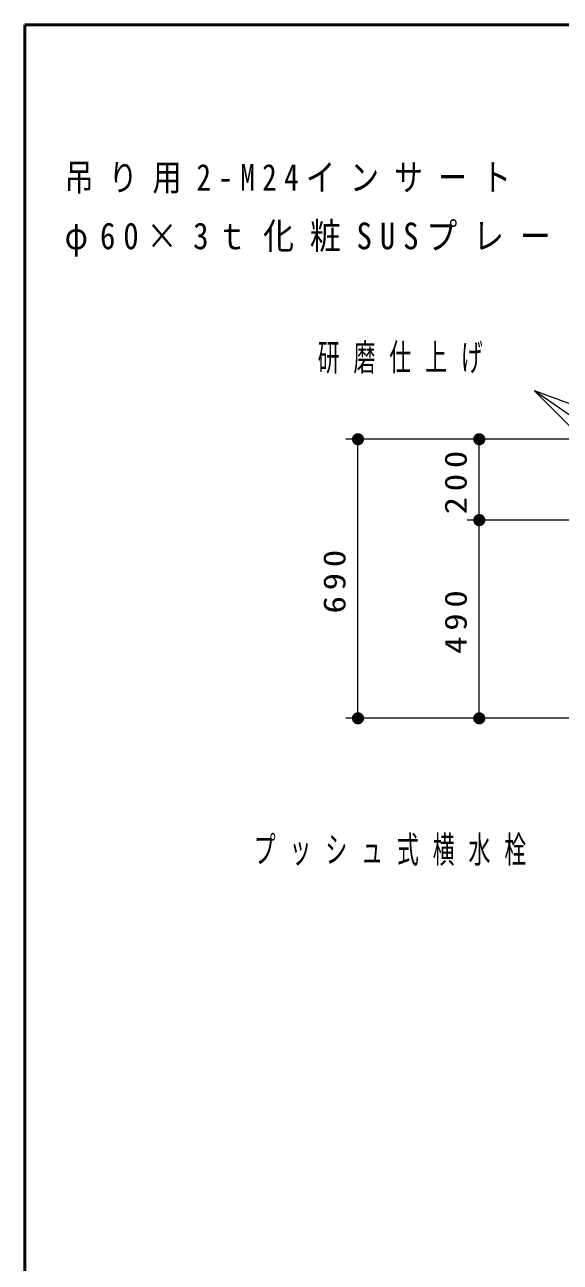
# Model space of a CAD drawing. Units: millimetres on the paper, scale 1:30. Extents: x -385 to 0, y 0 to 267.
# Drawn here: x -385 to -340.9, y 165 to 267 of the extents above; entities that cross this region are included whole.
import ezdxf

# ---------------------------------------------------------------- set-up
doc = ezdxf.new("R2010")
doc.units = ezdxf.units.MM
doc.layers.add('LY_1', color=7, linetype='Continuous', lineweight=13)
doc.layers.add('LY_2', color=7, linetype='Continuous', lineweight=13)
doc.styles.add('ＭＳ ゴシック', font='')
doc.styles.get('ＭＳ ゴシック').set_extended_font_data('MS Gothic')

# ---------------------------------------------------------------- blocks, each defined once
blk = doc.blocks.new('filled_dot')
at = {"color": 0, "linetype": 'Continuous', "lineweight": -2, "const_width": 1.25}
blk.add_lwpolyline([(-0.625, 0, 1), (0.625, 0, 1)], format="xyb", close=True, dxfattribs=at)

msp = doc.modelspace()

# ---------------------------------------------------------------- linework, layer by layer
at = {"layer": 'LY_1'}
for p, q in [((-326.054, 219.903), (-342.97, 236.819)), ((-321.21, 221.691), (-342.97, 236.819)), ((-322.924, 229.441), (-342.97, 236.819)), ((-348.527, 232.842), (-358.527, 232.842)), ((-357.527, 209.842), (-357.527, 232.842)), ((-328.227, 232.842), (-348.527, 232.842)), ((-347.527, 226.176), (-347.527, 232.842)), ((-338.527, 226.176), (-348.527, 226.176)), ((-347.527, 209.842), (-347.527, 226.176)), ((-348.527, 209.842), (-358.527, 209.842)), ((-338.527, 209.842), (-348.527, 209.842))]:
    msp.add_line(p, q, dxfattribs=at)
at = {"layer": 'LY_2', "lineweight": 50}
for p, q in [((-385, 267), (-385, 0)), ((0, 267), (-385, 267))]:
    msp.add_line(p, q, dxfattribs=at)

# ---------------------------------------------------------------- block references
at = {"layer": 'LY_1', "xscale": 0.4, "yscale": 0.4}
for p, rotation in [((-357.527, 232.842), 270), ((-347.527, 232.842), 270), ((-347.527, 226.176), 270), ((-347.527, 226.176), 90), ((-357.527, 209.842), 90), ((-347.527, 209.842), 90)]:
    msp.add_blockref('filled_dot', p, dxfattribs=dict(at, rotation=rotation))

# ---------------------------------------------------------------- texts
at = {"layer": 'LY_1', "char_height": 2.199, "attachment_point": 4, "style": 'ＭＳ ゴシック'}
for s, insert in [('\\T1.51;\\W0.8;吊り用2-M24インサート', (-381.715, 254.3)), ('\\T1.51;\\W0.85;φ60×3ｔ化粧SUSプレート', (-381.715, 249.3)), ('\\T1.64;\\W0.6;研磨仕上げ', (-360.846, 239.469)), ('\\T1.64;\\W0.6;プッシュ式横水栓', (-366.12, 198.906))]:
    msp.add_mtext(s, dxfattribs=dict(at, insert=insert))
at = {"layer": 'LY_1', "char_height": 1.833, "attachment_point": 8, "rotation": 90, "style": 'ＭＳ ゴシック'}
for s, insert in [('\\T1.33;\\W1.15;200', (-348.527, 229.509)), ('\\T1.33;\\W1.15;690', (-358.527, 221.342)), ('\\T1.33;\\W1.15;490', (-348.527, 218.009))]:
    msp.add_mtext(s, dxfattribs=dict(at, insert=insert))

doc.saveas('drawing.dxf')
